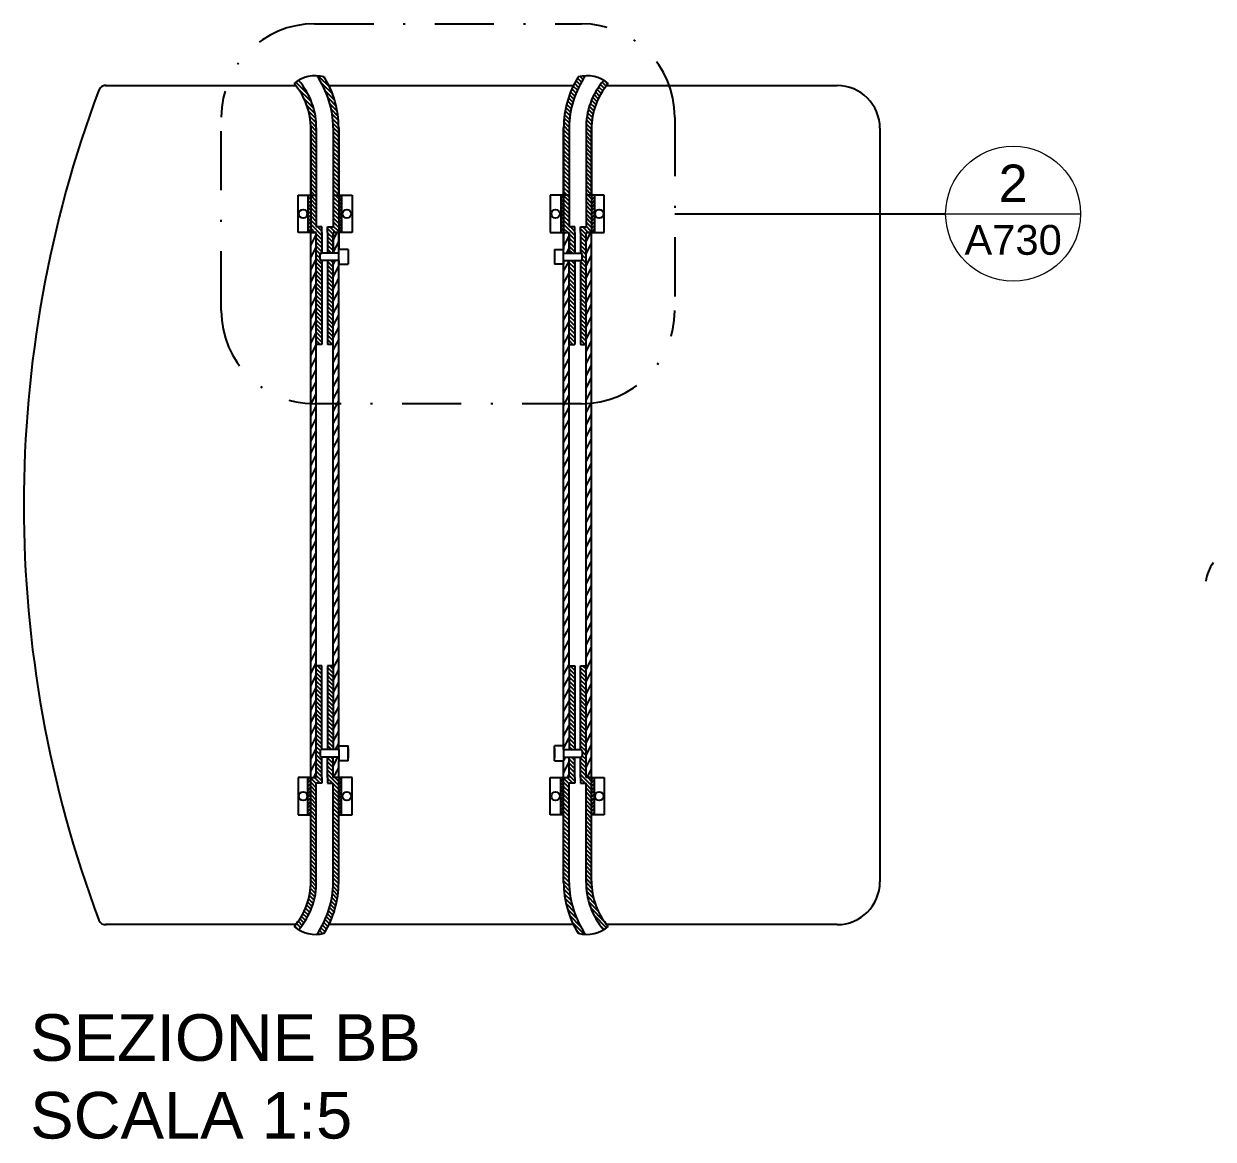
# Model space of a CAD drawing. Header units: millimetres. Extents: x 26 to 793, y -123 to 100.
# Drawn here: x 280.3 to 344.1, y -102.6 to -42.8 of the extents above; entities that cross this region are included whole.
import ezdxf
from ezdxf.enums import TextEntityAlignment as Align

# ---------------------------------------------------------------- set-up
doc = ezdxf.new("R2010")
doc.units = ezdxf.units.MM
doc.linetypes.add('TRATTOPUNTO2', pattern=[12.7, 6.35, -3.175, 0, -3.175])
doc.layers.get('0').update_dxf_attribs({"color": 70})
doc.layers.add('A-ANNO-SYMB', color=202, linetype='Continuous', lineweight=18)
for name, color, linetype in [('CONTORNO SEZIONI', 26, 'TRATTOPUNTO2'), ('linee sez dettaglia', 2, 'Continuous'), ('retino dettaglio', 157, 'Continuous'), ('SIMBOLI', 201, 'Continuous'), ('viti sottili', 4, 'Continuous')]:
    doc.layers.add(name, color=color, linetype=linetype)
doc.styles.add('ARIAL', font='arial.ttf')
doc.styles.get("Standard").update_dxf_attribs({"font": 'arial.ttf'})
pattern_1 = [(62, (0, 0), (-0.2719257849107281, 0.1445855045489847), [])]
pattern_2 = [(135, (247.1630949807237, -432.2707697948544), (-0.1100081374830971, -0.1100081374830971), [])]
pattern_3 = [(231, (0, 0), (0.09376266024978352, -0.07592750518016295), [])]
pattern_4 = [(135, (242.900976170568, -432.2707697948544), (-0.1100081374830971, -0.1100081374830971), [])]

# ---------------------------------------------------------------- blocks, each defined once
blk = doc.blocks.new('DETAGLI')
at = {"layer": 'A-ANNO-SYMB', "linetype": 'Continuous'}
blk.add_line((486.6623038243881, 356.1683681189022), (504.7640424375231, 356.1683681189022), dxfattribs=at)
blk.add_circle((495.7131731309556, 356.1683681189022), 9.050869306567474, dxfattribs=at)
for tag, p in [('TAVOLA', (495.7131731309555, 362.7615465745272)), ('SEZIONE', (495.7131731309557, 354.6683681189022))]:
    blk.add_attdef(tag, text='', height=5, dxfattribs=at).set_placement(p, align=Align.TOP_CENTER)

msp = doc.modelspace()

# ---------------------------------------------------------------- hatches: boundary and pattern name
at = {"layer": 'retino dettaglio'}
h = msp.add_hatch(dxfattribs=at)
h.set_pattern_fill('ANSI31', color=256, scale=0.04899999999999999, angle=90)
h.set_pattern_definition(pattern_2)
edge = h.paths.add_edge_path()
edge.add_line((297.1746156840934, -53.95805397077504), (297.1746156840934, -51.95805397077504))
edge.add_line((297.1746156840934, -51.95805397077504), (297.1746156840934, -48.33905524128261))
edge.add_arc((291.9778927931226, -48.34729128943214), 5.19672941743451, 0.09080538132266855, 31.75012166861895)
edge.add_line((296.3969374089739, -45.6126905285999), (295.9984113579618, -45.55204721111778))
edge.add_arc((291.9778927931226, -48.34729128943213), 4.896729417434484, 0.0935456481000756, 34.80875186885629, ccw=False)
edge.add_line((296.8746156840934, -48.33929650295204), (296.8746156840934, -53.65805397077503))
edge.add_line((296.8746156840934, -53.65805397077503), (296.5746156840934, -53.65805397077503))
edge.add_line((296.5746156840934, -53.65805397077503), (296.5746156840934, -53.95805397077504))
edge.add_line((296.5746156840934, -53.95805397077504), (296.5746156840934, -55.06260511654307))
edge.add_line((296.5746156840934, -55.06260511654307), (296.6007277404469, -55.06260511654307))
edge.add_line((296.6007277404469, -55.06260511654307), (296.5955853533029, -55.03495849380658))
edge.add_line((296.5955853533029, -55.03495849380658), (296.6047240496899, -54.99480556985452))
edge.add_line((296.6047240496899, -54.99480556985452), (296.6207054513934, -54.9984428934572))
edge.add_line((296.6207054513934, -54.9984428934572), (296.6324383157054, -55.06260511654307))
edge.add_line((296.6324383157054, -55.06260511654307), (296.7071441001222, -55.06260511654307))
edge.add_line((296.7071441001222, -55.06260511654307), (296.7020017129782, -55.03495849380658))
edge.add_line((296.7020017129782, -55.03495849380658), (296.7100024179574, -55.04212020780614))
edge.add_line((296.7100024179574, -55.04212020780614), (296.7259838196608, -55.04575753140881))
edge.add_line((296.7259838196608, -55.04575753140881), (296.7388546753807, -55.06260511654307))
edge.add_line((296.7388546753807, -55.06260511654307), (296.800727740447, -55.06260511654307))
edge.add_line((296.800727740447, -55.06260511654307), (296.795585353303, -55.03495849380658))
edge.add_line((296.795585353303, -55.03495849380658), (296.8047240496899, -54.99480556985452))
edge.add_line((296.8047240496899, -54.99480556985452), (296.8207054513934, -54.9984428934572))
edge.add_line((296.8207054513934, -54.9984428934572), (296.8324383157054, -55.06260511654318))
edge.add_line((296.8324383157054, -55.06260511654318), (296.8746156840934, -55.06260511654318))
edge.add_line((296.8746156840934, -55.06260511654318), (296.8746156840934, -53.95805397077504))
edge.add_line((296.8746156840934, -53.95805397077504), (297.1746156840934, -53.95805397077504))
h.paths.add_polyline_path([(296.8746156840934, -59.95805397077504), (296.8746156840934, -55.46260511654305), (296.8119996740899, -55.46260511654305), (296.8176598611798, -55.49355835840356), (296.8102661200912, -55.49304756257692), (296.7942847183884, -55.48941023897447), (296.7815457685362, -55.46260511654293), (296.7055833144146, -55.46260511654305), (296.7112435015045, -55.49355835840356), (296.7029607635245, -55.52995043601936), (296.6869793618218, -55.52631311241691), (296.6751294088609, -55.46260511654305), (296.6119996740899, -55.46260511654299), (296.6176598611798, -55.49355835840356), (296.6093771231999, -55.52995043601936), (296.5933957214971, -55.52631311241691), (296.5815457685363, -55.46260511654299), (296.5746156840934, -55.46260511654305), (296.5746156840934, -59.95805397077504)])
edge = h.paths.add_edge_path()
edge.add_arc((295.9326740081353, -47.32385593704669), 1.773027794600258, 120.7901389775749, 130.5433437939097)
edge.add_arc((292.1147461048157, -48.33651372908186), 3.560069083626408, -0.00203340813112618, 41.522224704654604, ccw=False)
edge.add_line((295.6748151862001, -48.33664007474783), (295.6746156840934, -53.95805397077504))
edge.add_line((295.6746156840934, -53.95805397077504), (295.9746156840934, -53.95805397077504))
edge.add_line((295.9746156840934, -53.95805397077504), (295.9746156840934, -59.95805397077504))
edge.add_line((295.9746156840934, -59.95805397077504), (296.2746156840934, -59.95805397077504))
edge.add_line((296.2746156840934, -59.95805397077504), (296.2746156840934, -55.46260513694961))
edge.add_line((296.2746156840934, -55.46260513694961), (296.2412823575623, -55.46260513694961))
edge.add_arc((296.3470177779915, -55.29020304305156), 0.2022435687822507, 211.5210831485513, 238.4789168513962, ccw=False)
edge.add_line((296.1746156840934, -55.39593846348066), (296.1746156840935, -55.12927176960551))
edge.add_arc((296.3470177779925, -55.23500719003539), 0.2022435687834377, 121.5210831486992, 148.4789168513947, ccw=False)
edge.add_line((296.2412823575623, -55.06260509613651), (296.2746156840934, -55.06260511654307))
edge.add_line((296.2746156840934, -55.06260511654307), (296.2746156840934, -53.65805397077503))
edge.add_line((296.2746156840934, -53.65805397077503), (295.9741652962356, -53.65805397077503))
edge.add_line((295.9741652962356, -53.65805397077503), (295.9741652962355, -48.40734335048711))
edge.add_line((295.9741652962355, -48.40734335048711), (295.9746156840934, -48.33905524128323))
edge.add_line((295.9746156840934, -48.33905524128323), (295.9746156840934, -48.37575861836461))
edge.add_arc((292.1147461048155, -48.3365137290819), 3.860069083626553, 359.4174702022549, 401.0657341513731)
h = msp.add_hatch(dxfattribs=at)
h.set_pattern_fill('ANSI31', color=256, scale=0.04899999999999999, angle=90)
h.set_pattern_definition(pattern_4)
edge = h.paths.add_edge_path()
edge.add_line((309.2404999587908, -53.95805397077504), (309.2404999587908, -51.95805397077504))
edge.add_line((309.2404999587908, -51.95805397077504), (309.2404999587908, -48.33905524128261))
edge.add_arc((314.4372228497617, -48.34729128943206), 5.196729417434488, 148.2498783313818, 179.9091946186782, ccw=False)
edge.add_line((310.0181782339103, -45.6126905285999), (310.4167042849224, -45.55204721111778))
edge.add_arc((314.4372228497616, -48.34729128943212), 4.896729417434398, 145.1912481311431, 179.9064543519)
edge.add_line((309.5404999587909, -48.33929650295204), (309.5404999587909, -53.65805397077503))
edge.add_line((309.5404999587909, -53.65805397077503), (309.8404999587909, -53.65805397077503))
edge.add_line((309.8404999587909, -53.65805397077503), (309.8404999587909, -53.95805397077504))
edge.add_line((309.8404999587909, -53.95805397077504), (309.8404999587909, -55.06260511654307))
edge.add_line((309.8404999587909, -55.06260511654307), (309.8143879024373, -55.06260511654307))
edge.add_line((309.8143879024373, -55.06260511654307), (309.8195302895813, -55.03495849380658))
edge.add_line((309.8195302895813, -55.03495849380658), (309.8103915931944, -54.99480556985452))
edge.add_line((309.8103915931944, -54.99480556985452), (309.7944101914909, -54.9984428934572))
edge.add_line((309.7944101914909, -54.9984428934572), (309.7826773271789, -55.06260511654307))
edge.add_line((309.7826773271789, -55.06260511654307), (309.707971542762, -55.06260511654307))
edge.add_line((309.707971542762, -55.06260511654307), (309.7131139299061, -55.03495849380658))
edge.add_line((309.7131139299061, -55.03495849380658), (309.7039752335191, -54.99480556985452))
edge.add_line((309.703975233519, -54.99480556985452), (309.6879938318156, -54.9984428934572))
edge.add_line((309.6879938318156, -54.9984428934572), (309.6762609675035, -55.06260511654307))
edge.add_line((309.6762609675036, -55.06260511654307), (309.6143879024373, -55.06260511654307))
edge.add_line((309.6143879024373, -55.06260511654307), (309.6195302895813, -55.03495849380658))
edge.add_line((309.6195302895813, -55.03495849380658), (309.6103915931944, -54.99480556985452))
edge.add_line((309.6103915931943, -54.99480556985452), (309.5944101914909, -54.9984428934572))
edge.add_line((309.5944101914909, -54.9984428934572), (309.5826773271788, -55.06260511654318))
edge.add_line((309.5826773271788, -55.06260511654318), (309.5404999587909, -55.06260511654318))
edge.add_line((309.5404999587909, -55.06260511654318), (309.5404999587909, -53.95805397077504))
edge.add_line((309.5404999587909, -53.95805397077504), (309.2404999587908, -53.95805397077504))
h.paths.add_polyline_path([(309.5404999587909, -59.95805397077504), (309.5404999587909, -55.46260511654305), (309.6031159687943, -55.46260511654305), (309.5974557817045, -55.49355835840356), (309.6057385196845, -55.52995043601936), (309.6217199213872, -55.52631311241691), (309.633569874348, -55.46260511654293), (309.7095323284696, -55.46260511654305), (309.7038721413797, -55.49355835840356), (309.7121548793597, -55.52995043601936), (309.7281362810625, -55.52631311241691), (309.7399862340233, -55.46260511654305), (309.8031159687943, -55.46260511654299), (309.7974557817045, -55.49355835840356), (309.8057385196844, -55.52995043601936), (309.8217199213872, -55.52631311241691), (309.833569874348, -55.46260511654299), (309.8404999587909, -55.46260511654305), (309.8404999587908, -59.95805397077504)])
edge = h.paths.add_edge_path()
edge.add_arc((310.482441634749, -47.32385593704663), 1.773027794600205, 409.4566562060895, 419.2098610224243, ccw=False)
edge.add_arc((314.3003695380687, -48.3365137290819), 3.560069083626463, 138.4777752953453, 180.0020334081304)
edge.add_line((310.7403004566842, -48.33664007474783), (310.7404999587908, -53.95805397077504))
edge.add_line((310.7404999587908, -53.95805397077504), (310.4404999587908, -53.95805397077504))
edge.add_line((310.4404999587908, -53.95805397077504), (310.4404999587908, -59.95805397077504))
edge.add_line((310.4404999587908, -59.95805397077504), (310.1404999587909, -59.95805397077504))
edge.add_line((310.1404999587909, -59.95805397077504), (310.1404999587909, -55.46260513694961))
edge.add_line((310.1404999587909, -55.46260513694961), (310.173833285322, -55.46260513694961))
edge.add_arc((310.0680978648928, -55.29020304305163), 0.2022435687821679, 301.521083148604, 328.4789168514574)
edge.add_line((310.2404999587908, -55.39593846348066), (310.2404999587908, -55.12927176960551))
edge.add_arc((310.0680978648918, -55.23500719003545), 0.2022435687834735, 391.5210831486181, 418.4789168513091)
edge.add_line((310.173833285322, -55.06260509613651), (310.1404999587909, -55.06260511654307))
edge.add_line((310.1404999587908, -55.06260511654307), (310.1404999587908, -53.65805397077503))
edge.add_line((310.1404999587909, -53.65805397077503), (310.4409503466487, -53.65805397077503))
edge.add_line((310.4409503466487, -53.65805397077503), (310.4409503466487, -48.40734335048711))
edge.add_line((310.4409503466487, -48.40734335048711), (310.4404999587909, -48.33905524128323))
edge.add_line((310.4404999587908, -48.33905524128323), (310.4404999587908, -48.37575861836461))
edge.add_arc((314.3003695380687, -48.33651372908184), 3.860069083626546, 138.9342658486275, 180.582529797746, ccw=False)
h = msp.add_hatch(dxfattribs=at)
h.set_pattern_fill('ANSI31', color=256, scale=0.03800000000000001, angle=186)
h.set_pattern_definition(pattern_3)
h.paths.add_polyline_path([(297.3246156840934, -53.95805397077504), (297.3246156840934, -51.95805397077504), (297.1746156840934, -51.95805397077504), (297.1746156840934, -53.95805397077504)])
h.paths.add_polyline_path([(295.6746156840934, -53.95805397077504), (295.6746156840934, -51.95805397077504), (295.5246156840934, -51.95805397077504), (295.5246156840934, -53.95805397077504)])
h = msp.add_hatch(dxfattribs=at)
h.set_pattern_fill('ANSI31', color=256, scale=0.03800000000000001, angle=186)
h.set_pattern_definition(pattern_3)
h.paths.add_polyline_path([(309.0904999587909, -53.95805397077504), (309.0904999587909, -51.95805397077504), (309.2404999587908, -51.95805397077504), (309.2404999587908, -53.95805397077504)])
h.paths.add_polyline_path([(310.7404999587908, -53.95805397077504), (310.7404999587908, -51.95805397077504), (310.8904999587908, -51.95805397077504), (310.8904999587908, -53.95805397077504)])
h = msp.add_hatch(dxfattribs=at)
h.set_pattern_fill('ANSI31', color=256, scale=0.097, angle=17)
h.set_pattern_definition(pattern_1)
h.paths.add_polyline_path([(295.9746156840934, -53.95805397077504), (295.9746156840934, -77.19239651678595), (295.9746156840934, -83.19239651678595), (295.6746156840934, -83.19239651678595), (295.6746156840934, -53.95805397077504)])
h.paths.add_polyline_path([(297.075129408861, -55.46260511654305), (297.0940470221663, -55.48525108307473), (297.1100284238691, -55.48888840667718), (297.1112435015045, -55.49355835840356), (297.1055833144147, -55.46260511654316), (297.1746156840934, -55.46260511654316), (297.1746156840934, -81.48784537101795), (297.1746156840934, -81.68784537101783), (297.1055833144147, -81.68784537101783), (297.1112435015045, -81.65689212915743), (297.1029607635245, -81.62050005154163), (297.0869793618218, -81.62413737514407), (297.075129408861, -81.68784537101794), (297.01199967409, -81.68784537101783), (297.0176598611798, -81.65689212915743), (297.0093771231998, -81.62050005154163), (296.9933957214971, -81.62413737514407), (296.9815457685363, -81.68784537101783), (296.9055833144146, -81.68784537101794), (296.9112435015045, -81.65689212915743), (296.9029607635246, -81.62050005154163), (296.8746156840934, -81.62695131460015), (296.8746156840934, -55.46260511654305), (296.875129408861, -55.46260511654305), (296.8869793618218, -55.52631311241691), (296.9029607635246, -55.52995043601936), (296.9112435015045, -55.49355835840356), (296.9055833144147, -55.46260511654305), (296.9815457685363, -55.46260511654316), (296.9966236928465, -55.49440318792023), (297.0126050945493, -55.49804051152267), (297.0176598611798, -55.49355835840356), (297.01199967409, -55.46260511654316)])
h.paths.add_polyline_path([(297.1071441001222, -82.0878453710178), (297.1020017129782, -82.1154919937544), (297.1111404093652, -82.15564491770647), (297.1271218110687, -82.1520075941038), (297.1388546753807, -82.08784537101792), (297.1746156840934, -82.08784537101786), (297.1746156840934, -82.28784537101791), (297.1746156840934, -83.19239651678595), (296.8746156840934, -83.19239651678595), (296.8746156840934, -82.0878453710178), (296.9071441001223, -82.0878453710178), (296.9020017129782, -82.1154919937544), (296.9111404093652, -82.15564491770647), (296.9271218110687, -82.1520075941038), (296.9388546753807, -82.08784537101792), (297.000727740447, -82.0878453710178), (296.9955853533029, -82.1154919937544), (297.0047240496899, -82.15564491770647), (297.0207054513934, -82.1520075941038), (297.0324383157054, -82.08784537101792)])
h.paths.add_polyline_path([(297.1746156840934, -53.95805397077504), (297.1746156840934, -54.86260511654308), (297.1746156840934, -55.06260511654312), (297.1388546753807, -55.06260511654307), (297.1271218110687, -55.0626051165429), (297.1111404093652, -55.0626051165429), (297.1020017129782, -55.03495849380658), (297.1071441001222, -55.06260511654318), (297.0324383157054, -55.06260511654307), (297.0207054513934, -55.06442377834424), (297.0047240496899, -55.06078645474157), (296.9955853533029, -55.03495849380658), (297.000727740447, -55.06260511654318), (296.9388546753807, -55.06260511654307), (296.9271218110687, -54.9984428934572), (296.9111404093652, -54.99480556985452), (296.9020017129782, -55.03495849380658), (296.9071441001223, -55.06260511654318), (296.8746156840934, -55.06260511654318), (296.8746156840934, -53.95805397077504)])
h = msp.add_hatch(dxfattribs=at)
h.set_pattern_fill('ANSI31', color=256, scale=0.097, angle=17)
h.set_pattern_definition(pattern_1)
h.paths.add_polyline_path([(310.4404999587908, -53.95805397077504), (310.4404999587908, -77.19239651678595), (310.4404999587908, -83.19239651678595), (310.7404999587908, -83.19239651678595), (310.7404999587908, -53.95805397077504)])
h.paths.add_polyline_path([(309.3399862340233, -55.46260511654305), (309.3281362810625, -55.52631311241691), (309.3121548793597, -55.52995043601936), (309.3038721413798, -55.49355835840356), (309.3095323284696, -55.46260511654316), (309.2404999587908, -55.46260511654316), (309.2404999587908, -81.48784537101795), (309.2404999587908, -81.68784537101783), (309.3095323284696, -81.68784537101783), (309.3038721413798, -81.65689212915743), (309.3121548793597, -81.62050005154163), (309.3281362810625, -81.62413737514407), (309.3399862340233, -81.68784537101794), (309.4031159687943, -81.68784537101783), (309.3974557817045, -81.65689212915743), (309.4057385196844, -81.62050005154163), (309.4217199213872, -81.62413737514407), (309.433569874348, -81.68784537101783), (309.5095323284696, -81.68784537101794), (309.5038721413798, -81.65689212915743), (309.5121548793597, -81.62050005154163), (309.5404999587909, -81.62695131460015), (309.5404999587909, -55.46260511654305), (309.5399862340233, -55.46260511654305), (309.5281362810625, -55.52631311241691), (309.5121548793597, -55.52995043601936), (309.5038721413798, -55.49355835840356), (309.5095323284696, -55.46260511654305), (309.433569874348, -55.46260511654316), (309.4217199213872, -55.52631311241691), (309.4057385196844, -55.52995043601936), (309.3974557817045, -55.49355835840356), (309.4031159687943, -55.46260511654316)])
h.paths.add_polyline_path([(309.307971542762, -82.0878453710178), (309.3131139299061, -82.1154919937544), (309.3039752335191, -82.15564491770647), (309.2879938318156, -82.1520075941038), (309.2762609675036, -82.08784537101792), (309.2404999587908, -82.08784537101786), (309.2404999587908, -82.28784537101791), (309.2404999587908, -83.19239651678595), (309.5404999587909, -83.19239651678595), (309.5404999587909, -82.0878453710178), (309.507971542762, -82.0878453710178), (309.513113929906, -82.1154919937544), (309.503975233519, -82.15564491770647), (309.4879938318156, -82.1520075941038), (309.4762609675035, -82.08784537101792), (309.4143879024373, -82.0878453710178), (309.4195302895813, -82.1154919937544), (309.4103915931943, -82.15564491770647), (309.3944101914909, -82.1520075941038), (309.3826773271788, -82.08784537101792)])
h.paths.add_polyline_path([(309.2404999587908, -53.95805397077504), (309.2404999587908, -54.86260511654308), (309.2404999587908, -55.06260511654312), (309.2762609675036, -55.06260511654307), (309.2879938318156, -54.9984428934572), (309.3039752335191, -54.99480556985452), (309.3131139299061, -55.03495849380658), (309.307971542762, -55.06260511654318), (309.3826773271788, -55.06260511654307), (309.3944101914909, -54.9984428934572), (309.4103915931943, -54.99480556985452), (309.4195302895813, -55.03495849380658), (309.4143879024373, -55.06260511654318), (309.4762609675035, -55.06260511654307), (309.4879938318156, -54.9984428934572), (309.503975233519, -54.99480556985452), (309.513113929906, -55.03495849380658), (309.507971542762, -55.06260511654318), (309.5404999587909, -55.06260511654318), (309.5404999587909, -53.95805397077504)])
h = msp.add_hatch(dxfattribs=at)
h.set_pattern_fill('ANSI31', color=256, scale=0.04899999999999999, angle=90)
h.set_pattern_definition(pattern_2)
edge = h.paths.add_edge_path()
edge.add_line((297.1746156840934, -83.19239651678595), (297.1746156840934, -85.19239651678595))
edge.add_line((297.1746156840934, -85.19239651678595), (297.1746156840934, -88.81139524627838))
edge.add_arc((291.9778927931226, -88.80315919812892), 5.196729417434488, 328.2498783313817, 359.9091946186782, ccw=False)
edge.add_line((296.3969374089739, -91.53775995896109), (295.9984113579619, -91.5984032764431))
edge.add_arc((291.9778927931224, -88.80315919812887), 4.896729417434631, 325.1912481311467, 359.9064543518999)
edge.add_line((296.8746156840934, -88.81115398460895), (296.8746156840934, -83.49239651678596))
edge.add_line((296.8746156840934, -83.49239651678596), (296.5746156840934, -83.49239651678596))
edge.add_line((296.5746156840934, -83.49239651678596), (296.5746156840934, -83.19239651678595))
edge.add_line((296.5746156840934, -83.19239651678595), (296.5746156840934, -82.08784537101792))
edge.add_line((296.5746156840934, -82.08784537101792), (296.6007277404469, -82.08784537101792))
edge.add_line((296.6007277404469, -82.08784537101792), (296.5955853533029, -82.1154919937544))
edge.add_line((296.5955853533029, -82.1154919937544), (296.6047240496899, -82.15564491770647))
edge.add_line((296.6047240496899, -82.15564491770647), (296.6207054513934, -82.1520075941038))
edge.add_line((296.6207054513934, -82.1520075941038), (296.6324383157054, -82.08784537101792))
edge.add_line((296.6324383157054, -82.08784537101792), (296.7071441001222, -82.08784537101792))
edge.add_line((296.7071441001222, -82.08784537101792), (296.7020017129782, -82.1154919937544))
edge.add_line((296.7020017129782, -82.1154919937544), (296.7111404093652, -82.15564491770647))
edge.add_line((296.7111404093652, -82.15564491770647), (296.7271218110686, -82.1520075941038))
edge.add_line((296.7271218110686, -82.1520075941038), (296.7388546753807, -82.08784537101792))
edge.add_line((296.7388546753807, -82.08784537101792), (296.8007277404469, -82.08784537101792))
edge.add_line((296.800727740447, -82.08784537101792), (296.795585353303, -82.1154919937544))
edge.add_line((296.795585353303, -82.1154919937544), (296.8047240496899, -82.15564491770647))
edge.add_line((296.8047240496899, -82.15564491770647), (296.8207054513934, -82.1520075941038))
edge.add_line((296.8207054513934, -82.1520075941038), (296.8324383157054, -82.0878453710178))
edge.add_line((296.8324383157054, -82.0878453710178), (296.8746156840934, -82.0878453710178))
edge.add_line((296.8746156840934, -82.0878453710178), (296.8746156840934, -83.19239651678595))
edge.add_line((296.8746156840934, -83.19239651678595), (297.1746156840934, -83.19239651678595))
h.paths.add_polyline_path([(296.8746156840934, -77.19239651678595), (296.8746156840934, -81.68784537101794), (296.8119996740899, -81.68784537101794), (296.8176598611798, -81.65689212915743), (296.8093771231998, -81.62050005154163), (296.7933957214971, -81.62413737514407), (296.7815457685362, -81.68784537101806), (296.7055833144146, -81.68784537101794), (296.7112435015044, -81.65689212915743), (296.7029607635245, -81.62050005154163), (296.6869793618217, -81.62413737514407), (296.6751294088609, -81.68784537101794), (296.6119996740899, -81.687845371018), (296.6176598611798, -81.65689212915743), (296.6093771231998, -81.62050005154163), (296.5933957214971, -81.62413737514407), (296.5815457685362, -81.687845371018), (296.5746156840934, -81.68784537101794), (296.5746156840934, -77.19239651678595)])
edge = h.paths.add_edge_path()
edge.add_arc((295.9326740081175, -89.8265945505745), 1.773027794542978, 229.4566562053437, 239.2098610219034)
edge.add_arc((292.1147461048155, -88.8139367584792), 3.860069083626508, 318.9342658485748, 360.5825297977468)
edge.add_line((295.9746156840934, -88.77469186919637), (295.9746156840934, -88.81139524627775))
edge.add_line((295.9746156840934, -88.81139524627775), (295.9741652962356, -88.74310713707388))
edge.add_line((295.9741652962355, -88.74310713707388), (295.9741652962355, -83.49239651678596))
edge.add_line((295.9741652962355, -83.49239651678596), (296.2746156840934, -83.49239651678596))
edge.add_line((296.2746156840934, -83.49239651678596), (296.2746156840934, -82.08784537101792))
edge.add_line((296.2746156840934, -82.08784537101792), (296.2412823575623, -82.08784539142448))
edge.add_arc((296.3470177779924, -81.9154432975256), 0.2022435687834447, 211.5210831486043, 238.478916851299, ccw=False)
edge.add_line((296.1746156840934, -82.02117871795548), (296.1746156840934, -81.75451202408033))
edge.add_arc((296.3470177779915, -81.86024744450935), 0.2022435687821682, 121.52108314860399, 148.4789168514574, ccw=False)
edge.add_line((296.2412823575623, -81.68784535061138), (296.2746156840934, -81.68784535061138))
edge.add_line((296.2746156840934, -81.68784535061138), (296.2746156840934, -77.19239651678595))
edge.add_line((296.2746156840934, -77.19239651678595), (295.9746156840934, -77.19239651678595))
edge.add_line((295.9746156840934, -77.19239651678595), (295.9746156840934, -83.19239651678595))
edge.add_line((295.9746156840934, -83.19239651678595), (295.6746156840934, -83.19239651678595))
edge.add_line((295.6746156840934, -83.19239651678595), (295.6748151862001, -88.81381041281315))
edge.add_arc((292.1147461048144, -88.81393675848244), 3.560069083627696, 318.477775295399, 360.00203340818433, ccw=False)
h = msp.add_hatch(dxfattribs=at)
h.set_pattern_fill('ANSI31', color=256, scale=0.04899999999999999, angle=90)
h.set_pattern_definition(pattern_4)
edge = h.paths.add_edge_path()
edge.add_line((309.2404999587908, -83.19239651678595), (309.2404999587908, -85.19239651678595))
edge.add_line((309.2404999587908, -85.19239651678595), (309.2404999587908, -88.81139524627838))
edge.add_arc((314.4372228497617, -88.80315919812892), 5.196729417434488, 180.0908053813218, 211.7501216686183)
edge.add_line((310.0181782339103, -91.53775995896109), (310.4167042849223, -91.5984032764431))
edge.add_arc((314.4372228497618, -88.80315919812887), 4.896729417434631, 180.0935456481, 214.8087518688533, ccw=False)
edge.add_line((309.5404999587909, -88.81115398460895), (309.5404999587909, -83.49239651678596))
edge.add_line((309.5404999587909, -83.49239651678596), (309.8404999587909, -83.49239651678596))
edge.add_line((309.8404999587909, -83.49239651678596), (309.8404999587909, -83.19239651678595))
edge.add_line((309.8404999587909, -83.19239651678595), (309.8404999587909, -82.08784537101792))
edge.add_line((309.8404999587909, -82.08784537101792), (309.8143879024373, -82.08784537101792))
edge.add_line((309.8143879024373, -82.08784537101792), (309.8195302895813, -82.1154919937544))
edge.add_line((309.8195302895813, -82.1154919937544), (309.8103915931943, -82.15564491770647))
edge.add_line((309.8103915931944, -82.15564491770647), (309.7944101914909, -82.1520075941038))
edge.add_line((309.7944101914909, -82.1520075941038), (309.7826773271789, -82.08784537101792))
edge.add_line((309.7826773271789, -82.08784537101792), (309.707971542762, -82.08784537101792))
edge.add_line((309.707971542762, -82.08784537101792), (309.7131139299061, -82.1154919937544))
edge.add_line((309.7131139299061, -82.1154919937544), (309.703975233519, -82.15564491770647))
edge.add_line((309.703975233519, -82.15564491770647), (309.6879938318156, -82.1520075941038))
edge.add_line((309.6879938318156, -82.1520075941038), (309.6762609675035, -82.08784537101792))
edge.add_line((309.6762609675036, -82.08784537101792), (309.6143879024373, -82.08784537101792))
edge.add_line((309.6143879024373, -82.08784537101792), (309.6195302895813, -82.1154919937544))
edge.add_line((309.6195302895813, -82.1154919937544), (309.6103915931943, -82.15564491770647))
edge.add_line((309.6103915931943, -82.15564491770647), (309.5944101914909, -82.1520075941038))
edge.add_line((309.5944101914909, -82.1520075941038), (309.5826773271788, -82.0878453710178))
edge.add_line((309.5826773271788, -82.0878453710178), (309.5404999587909, -82.0878453710178))
edge.add_line((309.5404999587909, -82.0878453710178), (309.5404999587909, -83.19239651678595))
edge.add_line((309.5404999587909, -83.19239651678595), (309.2404999587908, -83.19239651678595))
h.paths.add_polyline_path([(309.5404999587909, -77.19239651678595), (309.5404999587909, -81.68784537101794), (309.6031159687943, -81.68784537101794), (309.5974557817045, -81.65689212915743), (309.6057385196845, -81.62050005154163), (309.6217199213872, -81.62413737514407), (309.633569874348, -81.68784537101806), (309.7095323284696, -81.68784537101794), (309.7038721413797, -81.65689212915743), (309.7121548793597, -81.62050005154163), (309.7281362810625, -81.62413737514407), (309.7399862340233, -81.68784537101794), (309.8031159687943, -81.687845371018), (309.7974557817045, -81.65689212915743), (309.8057385196844, -81.62050005154163), (309.8217199213872, -81.62413737514407), (309.833569874348, -81.687845371018), (309.8404999587909, -81.68784537101794), (309.8404999587908, -77.19239651678595)])
edge = h.paths.add_edge_path()
edge.add_arc((310.4824416347668, -89.8265945505745), 1.773027794542978, 300.7901389780966, 310.5433437946563, ccw=False)
edge.add_arc((314.3003695380687, -88.8139367584792), 3.860069083626508, 179.4174702022532, 221.0657341514252, ccw=False)
edge.add_line((310.4404999587908, -88.77469186919637), (310.4404999587908, -88.81139524627775))
edge.add_line((310.4404999587908, -88.81139524627775), (310.4409503466487, -88.74310713707388))
edge.add_line((310.4409503466487, -88.74310713707388), (310.4409503466487, -83.49239651678596))
edge.add_line((310.4409503466487, -83.49239651678596), (310.1404999587909, -83.49239651678596))
edge.add_line((310.1404999587909, -83.49239651678596), (310.1404999587909, -82.08784537101792))
edge.add_line((310.1404999587908, -82.08784537101792), (310.1738332853219, -82.08784539142448))
edge.add_arc((310.0680978648918, -81.9154432975256), 0.2022435687834447, 301.5210831487009, 328.4789168513958)
edge.add_line((310.2404999587908, -82.02117871795548), (310.2404999587908, -81.75451202408033))
edge.add_arc((310.0680978648928, -81.86024744450935), 0.2022435687821682, 391.5210831485426, 418.478916851396)
edge.add_line((310.173833285322, -81.68784535061138), (310.1404999587909, -81.68784535061138))
edge.add_line((310.1404999587909, -81.68784535061138), (310.1404999587909, -77.19239651678595))
edge.add_line((310.1404999587909, -77.19239651678595), (310.4404999587908, -77.19239651678595))
edge.add_line((310.4404999587908, -77.19239651678595), (310.4404999587908, -83.19239651678595))
edge.add_line((310.4404999587908, -83.19239651678595), (310.7404999587908, -83.19239651678595))
edge.add_line((310.7404999587908, -83.19239651678595), (310.7403004566842, -88.81381041281315))
edge.add_arc((314.3003695380698, -88.81393675848244), 3.560069083627696, 179.9979665918157, 221.522224704601)
h = msp.add_hatch(dxfattribs=at)
h.set_pattern_fill('ANSI31', color=256, scale=0.03800000000000001, angle=186)
h.set_pattern_definition(pattern_3)
h.paths.add_polyline_path([(297.3246156840934, -83.19239651678595), (297.1746156840934, -83.19239651678595), (297.1746156840934, -85.19239651678595), (297.3246156840934, -85.19239651678595)])
h.paths.add_polyline_path([(295.5246156840934, -85.19239651678595), (295.6746156840934, -85.19239651678595), (295.6746156840934, -83.19239651678595), (295.5246156840934, -83.19239651678595)])
h = msp.add_hatch(dxfattribs=at)
h.set_pattern_fill('ANSI31', color=256, scale=0.03800000000000001, angle=186)
h.set_pattern_definition(pattern_3)
h.paths.add_polyline_path([(309.0904999587909, -83.19239651678595), (309.2404999587908, -83.19239651678595), (309.2404999587908, -85.19239651678595), (309.0904999587909, -85.19239651678595)])
h.paths.add_polyline_path([(310.8904999587908, -85.19239651678595), (310.7404999587908, -85.19239651678595), (310.7404999587908, -83.19239651678595), (310.8904999587908, -83.19239651678595)])

# ---------------------------------------------------------------- linework, layer by layer
for p, q in [((284.6514849758765, -46.07522535068654), (294.864412766418, -46.07522535068654)), ((296.6298536162985, -46.07522535068654), (309.7634970332399, -46.07522535068654)), ((311.5507028764664, -46.07522535068648), (323.9066734223819, -46.07522535068654)), ((326.20259177882, -48.37114370712465), (326.20259177882, -88.77930678043623)), ((294.864412766418, -91.0752251368744), (284.6602583658151, -91.0752251368744)), ((309.76349703324, -91.0752251368744), (296.6516186096442, -91.07522513687451)), ((323.9066734223819, -91.0752251368744), (311.5507028764663, -91.07522513687445))]:
    msp.add_line(p, q)
msp.add_lwpolyline([(284.3091102589548, -46.31934486802805, 0.1808467717243796), (284.3091102589548, -90.83097540616507)], format="xyb")
for centre, radius, start, end in [((284.6614551182909, -46.4513563477239), 0.3762631136214067, 80.07589570192786, 159.4607568083103), ((323.9066734223819, -48.37114370712465), 2.295918356438156, 0, 90), ((346.152326189747, -73.0696915458386), 2.50737668497503, 145.7424134687966, 170.5941411246203), ((323.9066734223819, -88.77930678043623), 2.295918356438156, 270, 0), ((284.6614551182909, -90.69896392646922), 0.3762631136214067, 200.5392431916866, 279.9241042980722)]:
    msp.add_arc(centre, radius, start, end)
at = {"layer": 'CONTORNO SEZIONI', "ltscale": 0.5}
for points in [[(295.8784961363838, -42.76575756271217), (310.198441897882, -42.76575756271217)], [(290.8784961363837, -58.14207212543801), (290.8784961363837, -47.76575756271217)], [(315.198441897882, -47.76575756271217), (315.198441897882, -58.14207212543801)], [(310.198441897882, -63.14207212543801), (295.8784961363837, -63.14207212543801)]]:
    msp.add_lwpolyline(points, dxfattribs=at)
for centre, start, end in [((295.8784961363838, -47.76575756271217), 90, 180), ((310.198441897882, -47.76575756271217), 0, 90), ((295.8784961363838, -58.14207212543801), 180, 270), ((310.198441897882, -58.14207212543801), 270, 0)]:
    msp.add_arc(centre, 5, start, end, dxfattribs=at)
at = {"layer": 'linee sez dettaglia'}
for p, q in [((295.6746156840934, -51.95805397077498), (295.6746156840934, -48.33905524128335)), ((295.6746156840934, -48.33905524128323), (295.6746156840934, -51.95805397077504)), ((295.9746156840934, -48.33905524128323), (295.9746156840934, -51.95805397077504)), ((296.8746156840934, -48.33905524128323), (296.8746156840934, -53.65805397077503)), ((297.1746156840934, -51.95805397077498), (297.1746156840934, -48.33905524128335)), ((297.1746156840934, -48.33905524128323), (297.1746156840934, -51.95805397077504)), ((309.2404999587908, -51.95805397077498), (309.2404999587908, -48.33905524128335)), ((309.2404999587908, -48.33905524128323), (309.2404999587908, -51.95805397077504)), ((309.5404999587909, -48.33905524128323), (309.5404999587909, -53.65805397077503)), ((310.4404999587908, -48.33905524128323), (310.4404999587908, -51.95805397077504)), ((310.7404999587908, -51.95805397077498), (310.7404999587908, -48.33905524128335)), ((310.7404999587908, -48.33905524128323), (310.7404999587908, -51.95805397077504)), ((294.9965683656008, -51.95805397077504), (295.9746156840934, -51.95805397077504)), ((294.9965683656008, -53.95805397077504), (294.9965683656008, -51.95805397077504)), ((294.9965683656008, -51.95805397077504), (295.6746156840934, -51.95805397077504)), ((294.9965683656008, -53.95805397077504), (294.9965683656008, -51.95805397077504)), ((295.5246156840934, -51.9580539707751), (295.5246156840934, -53.9580539707751)), ((295.6746156840934, -51.95805397077504), (295.6746156840934, -53.95805397077504)), ((295.9746156840934, -51.95805397077504), (295.9746156840934, -53.65805397077503)), ((295.9746156840934, -51.95805397077504), (295.9746156840934, -53.65805397077503)), ((296.8746156840934, -51.9580539707751), (297.8964683656008, -51.95805397077504)), ((297.1746156840934, -51.95805397077504), (297.1746156840934, -54.86260511654308)), ((297.1746156840934, -51.95805397077504), (297.8964683656008, -51.95805397077504)), ((297.3246156840934, -51.95805397077504), (297.3246156840934, -53.95805397077504)), ((297.8964683656008, -51.95805397077504), (297.8964683656008, -53.95805397077504)), ((297.8964683656008, -51.95805397077504), (297.8964683656008, -53.95805397077504)), ((309.5404999587909, -51.9580539707751), (308.5186472772834, -51.95805397077504)), ((308.5186472772834, -51.95805397077504), (308.5186472772834, -53.95805397077504)), ((309.2404999587908, -51.95805397077504), (308.5186472772834, -51.95805397077504)), ((308.5186472772834, -51.95805397077504), (308.5186472772834, -53.95805397077504)), ((309.0904999587909, -51.95805397077504), (309.0904999587909, -53.95805397077504)), ((309.2404999587908, -51.95805397077504), (309.2404999587908, -54.86260511654308)), ((311.4185472772834, -51.95805397077504), (310.4404999587908, -51.95805397077504)), ((310.4404999587908, -51.95805397077504), (310.4404999587908, -53.65805397077503)), ((310.4404999587908, -51.95805397077504), (310.4404999587908, -53.65805397077503)), ((311.4185472772834, -51.95805397077504), (310.7404999587908, -51.95805397077504)), ((310.7404999587908, -51.95805397077504), (310.7404999587908, -53.95805397077504)), ((310.8904999587908, -51.9580539707751), (310.8904999587908, -53.9580539707751)), ((311.4185472772834, -53.95805397077504), (311.4185472772834, -51.95805397077504)), ((311.4185472772834, -53.95805397077504), (311.4185472772834, -51.95805397077504)), ((295.6746156840934, -53.95805397077504), (294.9965683656008, -53.95805397077504)), ((295.9746156840934, -53.9580539707751), (294.9965683656008, -53.95805397077504)), ((295.6746156840934, -85.19239651678595), (295.6746156840934, -53.95805397077498)), ((295.6746156840934, -53.95805397077504), (295.7746156840934, -53.95805397077504)), ((295.6746156840934, -53.95805397077504), (295.9746156840934, -53.95805397077504)), ((296.2746156840934, -53.65805397077503), (295.9746156840934, -53.65805397077503)), ((295.9746156840934, -83.19239651678595), (295.9746156840934, -53.95805397077498)), ((295.9746156840934, -77.19239651678595), (295.9746156840934, -53.95805397077498)), ((296.2746156840934, -53.95805397077504), (296.2746156840934, -53.65805397077503)), ((296.2746156840934, -53.95805397077504), (296.2746156840934, -55.06260511654301)), ((296.5746156840934, -53.95805397077504), (296.5746156840934, -53.65805397077503)), ((296.5746156840934, -53.65805397077503), (296.8746156840934, -53.65805397077503)), ((296.5746156840934, -53.95805397077504), (296.5746156840934, -55.06260511654307)), ((297.8964683656008, -53.95805397077504), (296.8746156840934, -53.9580539707751)), ((296.8746156840934, -53.95805397077504), (296.8746156840934, -55.06260511654312)), ((297.1746156840934, -53.95805397077504), (296.8746156840934, -53.95805397077504)), ((296.8746156840934, -55.0626051165429), (296.8746156840934, -53.95805397077498)), ((297.1746156840934, -81.48784537101795), (297.1746156840934, -53.95805397077498)), ((297.8964683656008, -53.95805397077504), (297.1746156840934, -53.95805397077504)), ((308.5186472772834, -53.95805397077504), (309.5404999587909, -53.9580539707751)), ((308.5186472772834, -53.95805397077504), (309.2404999587908, -53.95805397077504)), ((309.2404999587908, -81.48784537101795), (309.2404999587908, -53.95805397077498)), ((309.2404999587908, -53.95805397077504), (309.5404999587909, -53.95805397077504)), ((309.8404999587909, -53.65805397077503), (309.5404999587909, -53.65805397077503)), ((309.5404999587909, -53.95805397077504), (309.5404999587909, -55.06260511654312)), ((309.5404999587909, -55.06260511654295), (309.5404999587909, -53.95805397077498)), ((309.8404999587909, -53.95805397077504), (309.8404999587909, -53.65805397077503)), ((309.8404999587909, -53.95805397077504), (309.8404999587909, -55.06260511654307)), ((310.1404999587909, -53.95805397077504), (310.1404999587909, -53.65805397077503)), ((310.1404999587909, -53.65805397077503), (310.4404999587908, -53.65805397077503)), ((310.1404999587909, -53.95805397077504), (310.1404999587908, -55.06260511654301)), ((310.4404999587908, -83.19239651678595), (310.4404999587908, -53.95805397077498)), ((310.4404999587908, -77.19239651678595), (310.4404999587908, -53.95805397077498)), ((310.4404999587908, -53.9580539707751), (311.4185472772834, -53.95805397077504)), ((310.7404999587908, -53.95805397077504), (310.4404999587908, -53.95805397077504)), ((310.7404999587908, -53.95805397077504), (310.6404999587909, -53.95805397077504)), ((310.7404999587908, -85.19239651678595), (310.7404999587908, -53.95805397077498)), ((310.7404999587908, -53.95805397077504), (311.4185472772834, -53.95805397077504)), ((296.2746156840934, -55.46260511654316), (296.2746156840934, -59.95805397077504)), ((296.5746156840934, -55.46260511654299), (296.5746156840934, -59.95805397077504)), ((296.5815457685363, -55.46260511654299), (296.5746156840934, -55.46260511654305)), ((296.6751294088609, -55.46260511654305), (296.6119996740899, -55.46260511654299)), ((296.8746156840934, -77.19239651678595), (296.8746156840934, -55.46260511654322)), ((309.5404999587909, -77.19239651678595), (309.5404999587909, -55.46260511654316)), ((309.7399862340233, -55.46260511654305), (309.8031159687943, -55.46260511654299)), ((309.833569874348, -55.46260511654299), (309.8404999587909, -55.46260511654305)), ((309.8404999587909, -55.46260511654299), (309.8404999587908, -59.95805397077504)), ((310.1404999587909, -55.46260511654316), (310.1404999587909, -59.95805397077504)), ((296.2746156840934, -59.95805397077504), (295.9746156840934, -59.95805397077504)), ((296.8746156840934, -59.95805397077504), (296.5746156840934, -59.95805397077504)), ((309.5404999587909, -59.95805397077504), (309.8404999587909, -59.95805397077504)), ((310.1404999587909, -59.95805397077504), (310.4404999587908, -59.95805397077504)), ((296.2746156840934, -77.19239651678595), (295.9746156840934, -77.19239651678595)), ((296.2746156840934, -81.68784537101783), (296.2746156840934, -77.19239651678595)), ((296.8746156840934, -77.19239651678595), (296.5746156840934, -77.19239651678595)), ((296.5746156840934, -77.19239651678595), (296.5746156840937, -81.68784537101783)), ((296.8746156840934, -77.19239651678595), (296.8746156840937, -81.68784537101783)), ((309.5404999587909, -77.19239651678595), (309.8404999587909, -77.19239651678595)), ((309.5404999587909, -77.19239651678595), (309.5404999587906, -81.68784537101783)), ((309.8404999587909, -77.19239651678595), (309.8404999587906, -81.68784537101783)), ((310.1404999587909, -77.19239651678595), (310.4404999587908, -77.19239651678595)), ((310.1404999587909, -81.68784537101783), (310.1404999587909, -77.19239651678595)), ((296.2746156840934, -83.19239651678595), (296.2746156840934, -82.08784537101798)), ((296.5746156840934, -83.19239651678595), (296.5746156840934, -82.08784537101792)), ((296.8746156840934, -83.19239651678595), (296.8746156840934, -82.08784537101786)), ((297.1746156840934, -85.19239651678595), (297.1746156840934, -82.28784537101791)), ((309.2404999587908, -85.19239651678595), (309.2404999587908, -82.28784537101791)), ((309.5404999587909, -83.19239651678595), (309.5404999587909, -82.08784537101786)), ((309.8404999587909, -83.19239651678595), (309.8404999587909, -82.08784537101792)), ((310.1404999587909, -83.19239651678595), (310.1404999587908, -82.08784537101798)), ((295.6746156840934, -83.19239651678595), (294.9965683656008, -83.19239651678595)), ((294.9965683656008, -83.19239651678595), (294.9965683656008, -85.19239651678595)), ((295.5246156840934, -85.19239651678589), (295.5246156840934, -83.19239651678589)), ((295.6746156840934, -83.19239651678595), (295.7746156840934, -83.19239651678595)), ((295.6746156840934, -83.19239651678595), (295.9746156840934, -83.19239651678595)), ((295.9746156840934, -85.19239651678595), (295.9746156840934, -83.49239651678596)), ((295.9746156840934, -85.19239651678595), (295.9746156840934, -83.49239651678596)), ((296.2746156840934, -83.49239651678596), (295.9746156840934, -83.49239651678596)), ((296.2746156840934, -83.19239651678595), (296.2746156840934, -83.49239651678596)), ((296.5746156840934, -83.19239651678595), (296.5746156840934, -83.49239651678596)), ((296.5746156840934, -83.49239651678596), (296.8746156840934, -83.49239651678596)), ((297.1746156840934, -83.19239651678595), (296.8746156840934, -83.19239651678595)), ((296.8746156840934, -88.81139524627775), (296.8746156840934, -83.49239651678596)), ((297.8964683656008, -83.19239651678595), (297.1746156840934, -83.19239651678595)), ((297.3246156840934, -85.19239651678595), (297.3246156840934, -83.19239651678595)), ((297.8964683656008, -85.19239651678595), (297.8964683656008, -83.19239651678595)), ((308.5186472772834, -85.19239651678595), (308.5186472772834, -83.19239651678595)), ((308.5186472772834, -83.19239651678595), (309.2404999587908, -83.19239651678595)), ((309.0904999587909, -85.19239651678595), (309.0904999587909, -83.19239651678595)), ((309.2404999587908, -83.19239651678595), (309.5404999587909, -83.19239651678595)), ((309.5404999587909, -88.81139524627775), (309.5404999587909, -83.49239651678596)), ((309.8404999587909, -83.49239651678596), (309.5404999587909, -83.49239651678596)), ((309.8404999587909, -83.19239651678595), (309.8404999587909, -83.49239651678596)), ((310.1404999587909, -83.19239651678595), (310.1404999587909, -83.49239651678596)), ((310.1404999587909, -83.49239651678596), (310.4404999587908, -83.49239651678596)), ((310.7404999587908, -83.19239651678595), (310.4404999587908, -83.19239651678595)), ((310.4404999587908, -85.19239651678595), (310.4404999587908, -83.49239651678596)), ((310.4404999587908, -85.19239651678595), (310.4404999587908, -83.49239651678596)), ((310.7404999587908, -83.19239651678595), (310.6404999587909, -83.19239651678595)), ((310.7404999587908, -83.19239651678595), (311.4185472772834, -83.19239651678595)), ((310.8904999587908, -85.19239651678589), (310.8904999587908, -83.19239651678589)), ((311.4185472772834, -83.19239651678595), (311.4185472772834, -85.19239651678595)), ((294.9965683656008, -85.19239651678595), (295.6746156840934, -85.19239651678595)), ((295.6746156840934, -88.81139524627775), (295.6746156840934, -85.19239651678595)), ((295.9746156840934, -88.81139524627775), (295.9746156840934, -85.19239651678595)), ((297.1746156840934, -88.81139524627775), (297.1746156840934, -85.19239651678595)), ((297.1746156840934, -85.19239651678595), (297.8964683656008, -85.19239651678595)), ((309.2404999587908, -85.19239651678595), (308.5186472772834, -85.19239651678595)), ((309.2404999587908, -88.81139524627775), (309.2404999587908, -85.19239651678595)), ((310.4404999587908, -88.81139524627775), (310.4404999587908, -85.19239651678595)), ((310.7404999587908, -88.81139524627775), (310.7404999587908, -85.19239651678595)), ((311.4185472772834, -85.19239651678595), (310.7404999587908, -85.19239651678595))]:
    msp.add_line(p, q, dxfattribs=at)
for centre in [(295.2612201737859, -52.95805397077504), (297.6052801571024, -52.95805397077504), (308.8098354857819, -52.95805397077504), (311.1538954690983, -52.95805397077504), (295.2612201737859, -84.19239651678595), (297.6052801571024, -84.19239651678595), (308.8098354857819, -84.19239651678595), (311.1538954690983, -84.19239651678595)]:
    msp.add_circle(centre, 0.2297844874853538, dxfattribs=at)
for centre, radius, start, end in [((295.9326740081227, -47.32385593699348), 1.773027794551768, 74.8202685363046, 130.5433437947148), ((292.1147461048155, -48.3365137290819), 3.860069083626538, 358.9486027191123, 41.06573415142829), ((291.9778927931226, -48.34729128943212), 4.896729417434439, 0.09080538131562542, 34.8087518688573), ((291.9778927931226, -48.34729128943212), 5.196729417434439, 0.09080538131562542, 31.75012166861819), ((314.4372228497616, -48.34729128943212), 5.196729417434439, 148.2498783313818, 179.9091946186844), ((314.4372228497616, -48.34729128943212), 4.896729417434439, 145.1912481311427, 179.9091946186844), ((310.4824416347616, -47.32385593699348), 1.773027794551768, 49.45665620528518, 105.1797314636954), ((314.3003695380687, -48.3365137290819), 3.860069083626538, 138.9342658485717, 181.0513972808877), ((292.1147461048155, -48.3365137290819), 3.560069083626538, 358.9486027191123, 41.52222470465723), ((314.3003695380687, -48.3365137290819), 3.560069083626538, 138.4777752953428, 181.0513972808877), ((292.1147461048155, -88.81393675847909), 3.560069083626538, 318.4777752953463, 1.051397280884456), ((292.1147461048155, -88.81393675847909), 3.860069083626538, 318.9342658485728, 1.051397280884456), ((291.9778927931226, -88.80315919812887), 4.896729417434439, 325.1912481311463, 359.9091946186844), ((291.9778927931226, -88.80315919812887), 5.196729417434439, 328.2498783313818, 359.9091946186844), ((314.4372228497616, -88.80315919812887), 5.196729417434439, 180.0908053813156, 211.7501216686182), ((314.4372228497616, -88.80315919812887), 4.896729417434439, 180.0908053813156, 214.8087518688537), ((314.3003695380687, -88.81393675847909), 3.860069083626538, 178.9486027191156, 221.0657341514272), ((314.3003695380687, -88.81393675847909), 3.560069083626538, 178.9486027191156, 221.5222247046537), ((295.9326740081227, -89.82659455056739), 1.773027794551768, 229.4566562052852, 285.179731463697), ((310.4824416347616, -89.82659455056739), 1.773027794551768, 254.820268536303, 310.5433437947148)]:
    msp.add_arc(centre, radius, start, end, dxfattribs=at)
at = {"layer": 'SIMBOLI'}
msp.add_line((315.198441897882, -52.95391484407503), (329.7294318585813, -52.95391484407639), dxfattribs=at)
at = {"layer": 'viti sottili'}
for p, q in [((297.6746156840934, -54.86260511654308), (297.1746156840934, -54.86260511654308)), ((297.1746156840934, -55.46260511654322), (297.1746156840934, -54.86260511654308)), ((297.6746156840934, -54.86260511654308), (297.6746156840934, -55.66260511654309)), ((308.7404999587908, -54.86260511654308), (309.2404999587908, -54.86260511654308)), ((308.7404999587908, -54.86260511654308), (308.7404999587908, -55.66260511654309)), ((309.2404999587909, -55.46260511654322), (309.2404999587908, -54.86260511654308)), ((296.1746156840934, -55.39593846348066), (296.1746156840934, -55.12927176960545)), ((297.1746156840934, -55.0626051165429), (296.2412823575624, -55.06260511654295)), ((297.1746156840934, -55.46260511654322), (296.2412823575624, -55.46260511654316)), ((297.1746156840934, -55.46260511654322), (297.1746156840934, -55.66260511654303)), ((309.2404999587908, -55.0626051165429), (310.1738332853218, -55.06260511654295)), ((309.2404999587908, -55.46260511654322), (310.1738332853218, -55.46260511654316)), ((309.2404999587908, -55.46260511654322), (309.2404999587908, -55.66260511654303)), ((310.2404999587908, -55.39593846348066), (310.2404999587908, -55.12927176960545)), ((297.1746156840934, -55.66260511654303), (297.6746156840934, -55.66260511654303)), ((309.2404999587908, -55.66260511654303), (308.7404999587908, -55.66260511654303)), ((297.1746156840934, -81.48784537101795), (297.6746156840934, -81.48784537101795)), ((297.1746156840934, -81.68784537101777), (297.1746156840934, -81.48784537101795)), ((297.6746156840934, -82.28784537101791), (297.6746156840934, -81.4878453710179)), ((297.6746156840934, -81.63784537101793), (297.6746156840934, -82.13784537101793)), ((309.2404999587908, -81.48784537101795), (308.7404999587908, -81.48784537101795)), ((308.7404999587908, -82.28784537101791), (308.7404999587908, -81.4878453710179)), ((308.7404999587908, -81.63784537101793), (308.7404999587908, -82.13784537101793)), ((309.2404999587908, -81.68784537101777), (309.2404999587908, -81.48784537101795)), ((296.1746156840934, -81.75451202408033), (296.1746156840934, -82.02117871795554)), ((297.1746156840934, -81.68784537101777), (296.2412823575623, -81.68784537101783)), ((296.3071441001223, -82.08784537101792), (296.2412823575623, -82.08784537101792)), ((297.1746156840934, -82.08784537101809), (296.2412823575623, -82.08784537101803)), ((297.1746156840933, -81.68784537101777), (297.1746156840934, -82.28784537101791)), ((297.6746156840934, -82.28784537101791), (297.1746156840934, -82.28784537101791)), ((308.7404999587908, -82.28784537101791), (309.2404999587908, -82.28784537101791)), ((309.2404999587908, -81.68784537101777), (310.1738332853218, -81.68784537101783)), ((309.2404999587909, -81.68784537101777), (309.2404999587908, -82.28784537101791)), ((309.2404999587908, -82.08784537101809), (310.1738332853218, -82.08784537101803)), ((310.107971542762, -82.08784537101792), (310.1738332853218, -82.08784537101792)), ((310.2404999587908, -81.75451202408033), (310.2404999587908, -82.02117871795554))]:
    msp.add_line(p, q, dxfattribs=at)
for centre, start, end in [((296.3470177779917, -55.23500719003459), 121.5210831486202, 148.478916851458), ((296.3470177779917, -55.29020304305152), 211.521083148542, 238.4789168513708), ((310.0680978648926, -55.23500719003459), 31.52108314854202, 58.47891685137979), ((310.0680978648926, -55.29020304305152), 301.5210831486291, 328.478916851458), ((296.3470177779917, -81.86024744450947), 121.5210831486292, 148.478916851458), ((296.3470177779917, -81.9154432975264), 211.521083148542, 238.4789168513784), ((310.0680978648926, -81.86024744450947), 31.52108314854202, 58.47891685137083), ((310.0680978648926, -81.9154432975264), 301.5210831486233, 328.478916851458)]:
    msp.add_arc(centre, 0.2022435687823423, start, end, dxfattribs=at)

# ---------------------------------------------------------------- block references
at = {"layer": 'SIMBOLI'}
ref = msp.add_blockref('DETAGLI', (135.064510328826, -195.4212620916373), dxfattribs=dict(at, xscale=0.4, yscale=0.4, zscale=0.4))
ref.add_attrib('SEZIONE', 'A730', dxfattribs={"layer": 'A-ANNO-SYMB', "linetype": 'Continuous', "height": 1.6, "style": 'ARIAL'}).set_placement((333.3497795812074, -53.55391484407494), align=Align.TOP_CENTER)
ref.add_attrib('TAVOLA', '2', dxfattribs={"layer": 'A-ANNO-SYMB', "linetype": 'Continuous', "height": 2, "style": 'ARIAL'}).set_placement((333.3497795812071, -50.31664346182492), align=Align.TOP_CENTER)

# ---------------------------------------------------------------- texts
at = {"insert": (280.6266965293279, -95.88035054160446), "char_height": 2.5, "attachment_point": 1}
msp.add_mtext_dynamic_manual_height_columns('SEZIONE BB\\PSCALA 1:5', width=77.5947845109049, gutter_width=12.5, heights=[0], dxfattribs=at)

doc.saveas('drawing.dxf')
